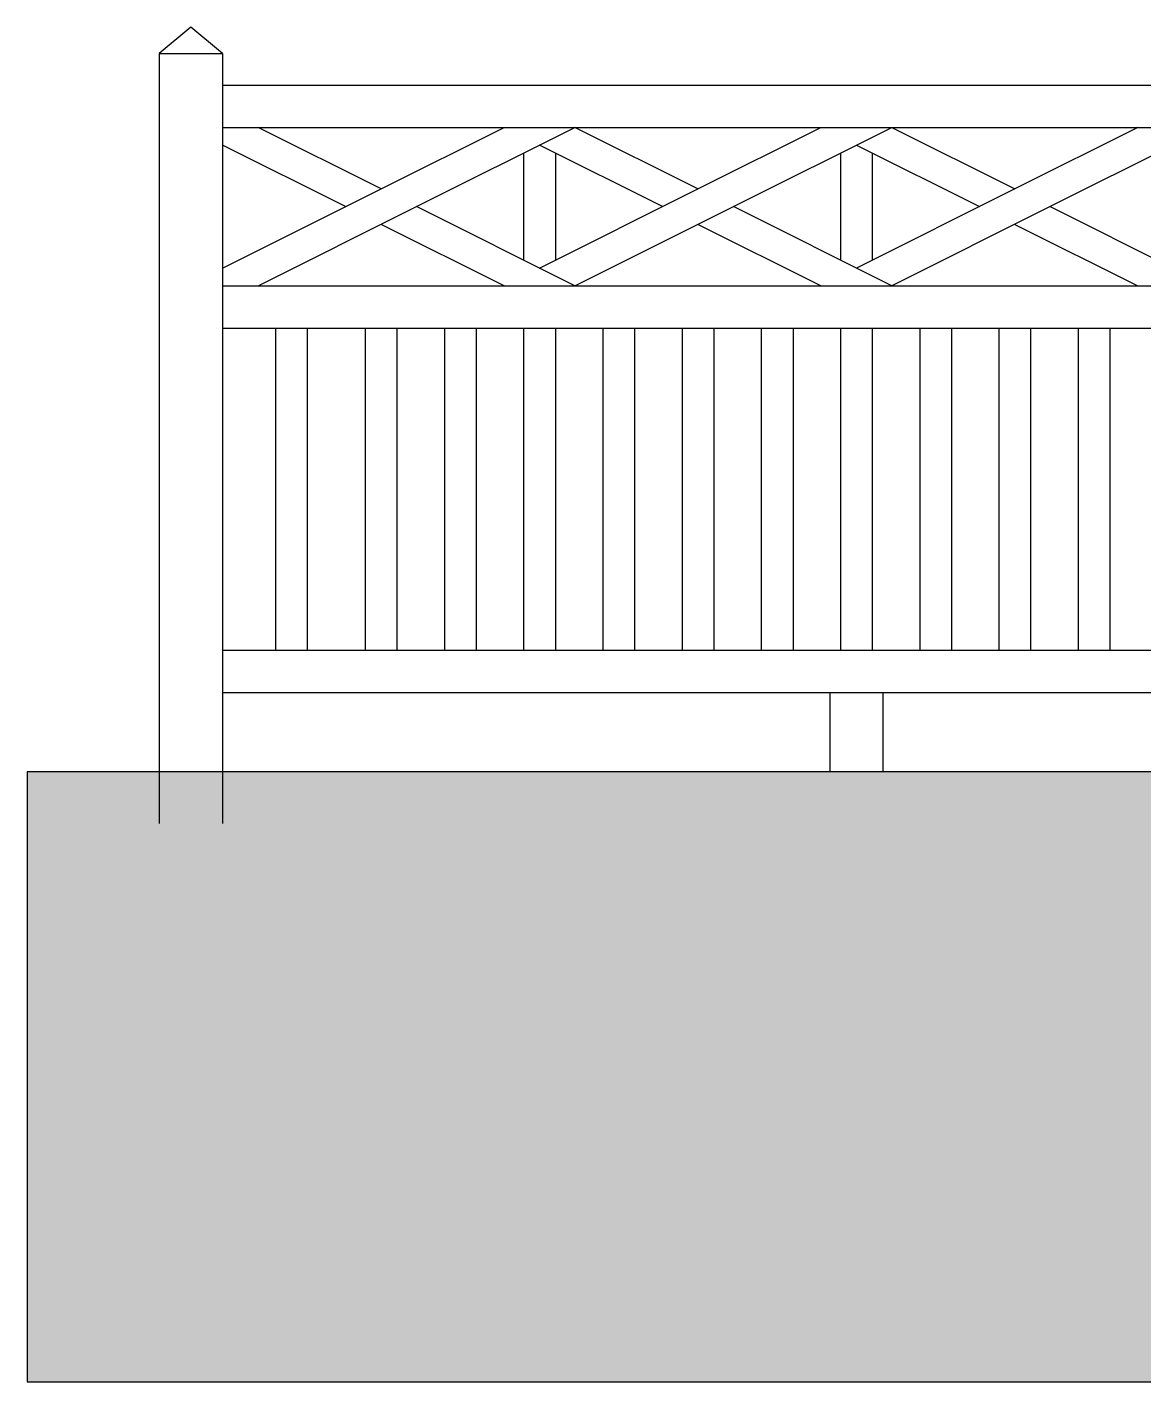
# Model space of a CAD drawing. Header units: millimetres. Extents: x 1251.1 to 1334.1, y 1577.6 to 1641.3.
# Drawn here: x 1294.045 to 1297.888, y 1595.422 to 1600.085 of the extents above; entities that cross this region are included whole.
import ezdxf

# ---------------------------------------------------------------- set-up
doc = ezdxf.new("R2010")
doc.units = ezdxf.units.MM
doc.layers.add('MURATURA', color=140, linetype='Continuous')
doc.layers.add('STACCIONATA', color=35, linetype='Continuous')

msp = doc.modelspace()

# ---------------------------------------------------------------- hatches: boundary and pattern name
at = {"layer": 'MURATURA', "linetype": 'ByBlock'}
h = msp.add_hatch(dxfattribs=at)
h.set_pattern_fill('GRAVEL', color=8, scale=0.05)
h.set_pattern_definition([(228.0127875, (-3.15388, 1.27), (-10.160000001, -11.4299999993), [0.1708607, -16.9152418]), (184.969741, (-3.268184, 1.143), (15.239999994, 1.2700000723), [0.29320236, -29.02702445]), (132.510447, (-3.56028, 1.1176), (12.7000000054, -13.969999995), [0.20674076, -20.4673614]), (267.273689, (-4.055584, 0.8001), (1.2700000027, 25.3999999999), [0.26700226, -26.4332187]), (292.8336542, (-4.068284, 0.5334), (-6.3500000005, 15.2399999998), [0.26181685, -25.9199039]), (357.273689, (-3.966684, 0.2921), (-25.3999999999, 1.2700000027), [0.26700226, -26.4332187]), (37.6942405, (-3.699984, 0.2794), (-16.5099999993, -12.700000001), [0.3530968, -34.95655766]), (72.2553284, (-3.420584, 0.4953), (8.8900000024, 27.9399999992), [0.33335976, -33.0026283]), (121.4295656, (-3.318984, 0.8128), (-10.1600000014, 16.5099999991), [0.2679065, -26.52277285]), (175.2363583, (-3.45868, 1.0414), (13.97, -1.270000002), [0.30585664, -14.9869685]), (222.3974378, (-3.763484, 1.0668), (-15.2399999995, -13.9700000005), [0.39553896, -39.15838626]), (138.814075, (-2.79828, 0.7874), (-8.8899999995, 7.6200000006), [0.1350023, -13.3652829]), (171.4692344, (-2.899884, 0.8763), (16.5100000004, -2.5399999971), [0.256841, -25.4273195]), (225, (-3.1539, 0.9144), (-3e-16, -1.27), [0.1796047, -1.61644655]), (203.1985905, (-3.24278, 1.0668), (6.35, 2.54), [0.09672066, -9.5753112]), (291.80141, (-3.33168, 1.0287), (-1.27, 3.81), [0.1367828, -6.7023765]), (30.963757, (-3.28088, 0.9017), (3.81, 2.54), [0.2221598, -7.1831491]), (161.565051, (-3.0904, 1.016), (2.54, -1.27), [0.1606436, -3.85544906]), (16.3895403, (-4.068284, 1.0287), (12.7, 3.81), [0.225044, -22.2794133]), (70.346176, (-3.85238, 1.0922), (-5.0800000005, -13.97), [0.1887995, -18.69110784]), (293.1985905, (-3.09038, 1.27), (-2.54, 6.35), [0.19344005, -9.4785918]), (343.6104597, (-3.014184, 1.0922), (-12.7000000003, 3.809999999), [0.225044, -22.2794133]), (339.443955, (-4.06828, 0.2413), (-6.35, 2.54), [0.2170176, -10.63386716]), (294.7751406, (-3.86508, 0.1651), (-6.3500000076, 13.9699999966), [0.18183606, -18.0017967]), (66.8014095, (-3.07768, 0), (2.54, 6.35), [0.19344005, -9.4785918]), (17.3540246, (-3.00148, 0.1778), (-16.5099999997, -5.080000001), [0.2128914, -21.076188]), (69.443955, (-3.69998, 0), (-2.54, -6.35), [0.1085088, -10.74237596]), (101.309932, (-3.15388, 0), (-1.27, 5.08), [0.0647573, -6.4109975]), (165.963757, (-3.16658, 0.0635), (3.81, -1.27), [0.26181685, -4.9745273]), (186.009006, (-3.420584, 0.127), (12.7, 1.2700000007), [0.2426335, -24.0206824]), (303.690068, (-3.2809, 0.7874), (-1.27, 2.54), [0.18316194, -4.3958882]), (353.1572266, (-3.179284, 0.635), (21.5900000001, -2.5399999989), [0.3197784, -31.6580045]), (60.945396, (-2.86178, 0.5969), (-5.08, -8.89), [0.1307541, -12.94469616]), (90, (-2.7983, 0.7112), (-1.27, 1.27), [0.0762, -1.1938]), (120.256437, (-3.44598, 0.1651), (5.0799999994, -8.8900000004), [0.1764335, -17.4669704]), (48.0127875, (-3.53488, 0.3175), (10.160000001, 11.4299999993), [0.34172144, -16.7443811]), (0, (-3.3063, 0.5715), (1.27, 1.27), [0.3302, -0.9398]), (325.3048465, (-2.97608, 0.5715), (12.7000000048, -8.889999993), [0.2008048, -19.8796584]), (254.054604, (-2.81098, 0.4572), (-1.27, -5.08), [0.18491454, -9.060825]), (207.6459754, (-2.861784, 0.2794), (-24.1300000009, -12.6999999983), [0.30107255, -29.8062322]), (175.4260787, (-3.128484, 0.1397), (-16.51, 1.27), [0.3185147, -31.5329232])])
h.paths.add_polyline_path([(1294.0445, 1597.5218), (1294.0445, 1595.4218), (1298.9611, 1595.4218), (1298.9611, 1595.7218), (1299.2611, 1596.0201), (1299.2611, 1597.2218), (1299.2611, 1597.5218)])
h.paths.add_polyline_path([(1312.2611, 1597.5218), (1312.2611, 1597.2218), (1312.2611, 1596.0201), (1312.5611, 1595.7218), (1312.5611, 1595.4218), (1317.4777, 1595.4218), (1317.4777, 1597.5218)])

# ---------------------------------------------------------------- linework, layer by layer
for p, q in [((1299.2611, 1597.5218), (1294.0445, 1597.5218)), ((1299.2611, 1597.5218), (1294.0445, 1597.5218)), ((1294.0445, 1597.5218), (1294.0445, 1597.5218)), ((1294.0445, 1597.5218), (1294.0445, 1595.4218)), ((1294.0445, 1595.4218), (1298.9611, 1595.4218))]:
    msp.add_line(p, q, dxfattribs=at)
at = {"layer": 'STACCIONATA'}
for p, q in [((1294.6083, 1600.0845), (1294.4993, 1599.9937)), ((1294.7174, 1599.9937), (1294.6083, 1600.0845)), ((1294.4993, 1599.9937), (1294.7174, 1599.9937)), ((1294.4993, 1599.9937), (1294.4993, 1597.3441)), ((1294.7174, 1599.9937), (1294.7174, 1597.3441)), ((1294.7174, 1599.8846), (1299.043, 1599.8846)), ((1294.7174, 1599.7392), (1299.043, 1599.7392)), ((1295.2626, 1599.5275), (1294.8393, 1599.7392)), ((1295.2626, 1599.5275), (1295.6859, 1599.7392)), ((1295.3845, 1599.4666), (1295.9298, 1599.7392)), ((1296.3531, 1599.5275), (1295.9298, 1599.7392)), ((1296.3531, 1599.5275), (1296.7764, 1599.7392)), ((1296.475, 1599.4666), (1297.0203, 1599.7392)), ((1297.0203, 1599.7392), (1297.4436, 1599.5275)), ((1297.867, 1599.7392), (1297.4436, 1599.5275)), ((1298.1092, 1599.7384), (1297.5655, 1599.4666)), ((1295.1407, 1599.4666), (1294.7174, 1599.6782)), ((1296.2312, 1599.4666), (1295.8079, 1599.6782)), ((1296.8984, 1599.6782), (1297.3217, 1599.4666)), ((1295.7533, 1599.651), (1295.7533, 1599.2822)), ((1295.8624, 1599.651), (1295.8624, 1599.2822)), ((1296.8438, 1599.651), (1296.8438, 1599.2822)), ((1296.9529, 1599.651), (1296.9529, 1599.2822)), ((1294.7174, 1599.2549), (1295.2626, 1599.5275)), ((1295.8079, 1599.2549), (1296.3531, 1599.5275)), ((1297.4436, 1599.5275), (1296.8984, 1599.2549)), ((1294.8393, 1599.194), (1295.3845, 1599.4666)), ((1295.9298, 1599.194), (1295.3845, 1599.4666)), ((1295.9298, 1599.194), (1296.475, 1599.4666)), ((1297.0203, 1599.194), (1296.475, 1599.4666)), ((1297.5655, 1599.4666), (1297.0203, 1599.194)), ((1297.5655, 1599.4666), (1298.1092, 1599.1948)), ((1295.6859, 1599.194), (1295.2626, 1599.4056)), ((1296.7764, 1599.194), (1296.3531, 1599.4056)), ((1297.4436, 1599.4056), (1297.867, 1599.194)), ((1294.7174, 1599.194), (1299.043, 1599.194)), ((1294.7174, 1599.0486), (1299.043, 1599.0486)), ((1294.8991, 1599.0486), (1294.8991, 1597.9399)), ((1295.0082, 1599.0486), (1295.0082, 1597.9399)), ((1295.2081, 1599.0486), (1295.2081, 1597.9399)), ((1295.3171, 1599.0486), (1295.3171, 1597.9399)), ((1295.4807, 1599.0486), (1295.4807, 1597.9399)), ((1295.5898, 1599.0486), (1295.5898, 1597.9399)), ((1295.7533, 1599.0486), (1295.7533, 1597.9399)), ((1295.8624, 1599.0486), (1295.8624, 1597.9399)), ((1296.026, 1599.0486), (1296.026, 1597.9399)), ((1296.135, 1599.0486), (1296.135, 1597.9399)), ((1296.2986, 1599.0486), (1296.2986, 1597.9399)), ((1296.4076, 1599.0486), (1296.4076, 1597.9399)), ((1296.5712, 1599.0486), (1296.5712, 1597.9399)), ((1296.6803, 1599.0486), (1296.6803, 1597.9399)), ((1296.8438, 1599.0486), (1296.8438, 1597.9399)), ((1296.9529, 1599.0486), (1296.9529, 1597.9399)), ((1297.1165, 1599.0486), (1297.1165, 1597.9399)), ((1297.2255, 1599.0486), (1297.2255, 1597.9399)), ((1297.3891, 1599.0486), (1297.3891, 1597.9399)), ((1297.4981, 1599.0486), (1297.4981, 1597.9399)), ((1297.6617, 1599.0486), (1297.6617, 1597.9399)), ((1297.7708, 1599.0486), (1297.7708, 1597.9399)), ((1294.7174, 1597.9399), (1299.043, 1597.9399)), ((1294.7174, 1597.7945), (1299.043, 1597.7945)), ((1296.8075, 1597.7945), (1296.8075, 1597.5218)), ((1296.9892, 1597.7945), (1296.9892, 1597.5218))]:
    msp.add_line(p, q, dxfattribs=at)

doc.saveas('drawing.dxf')
